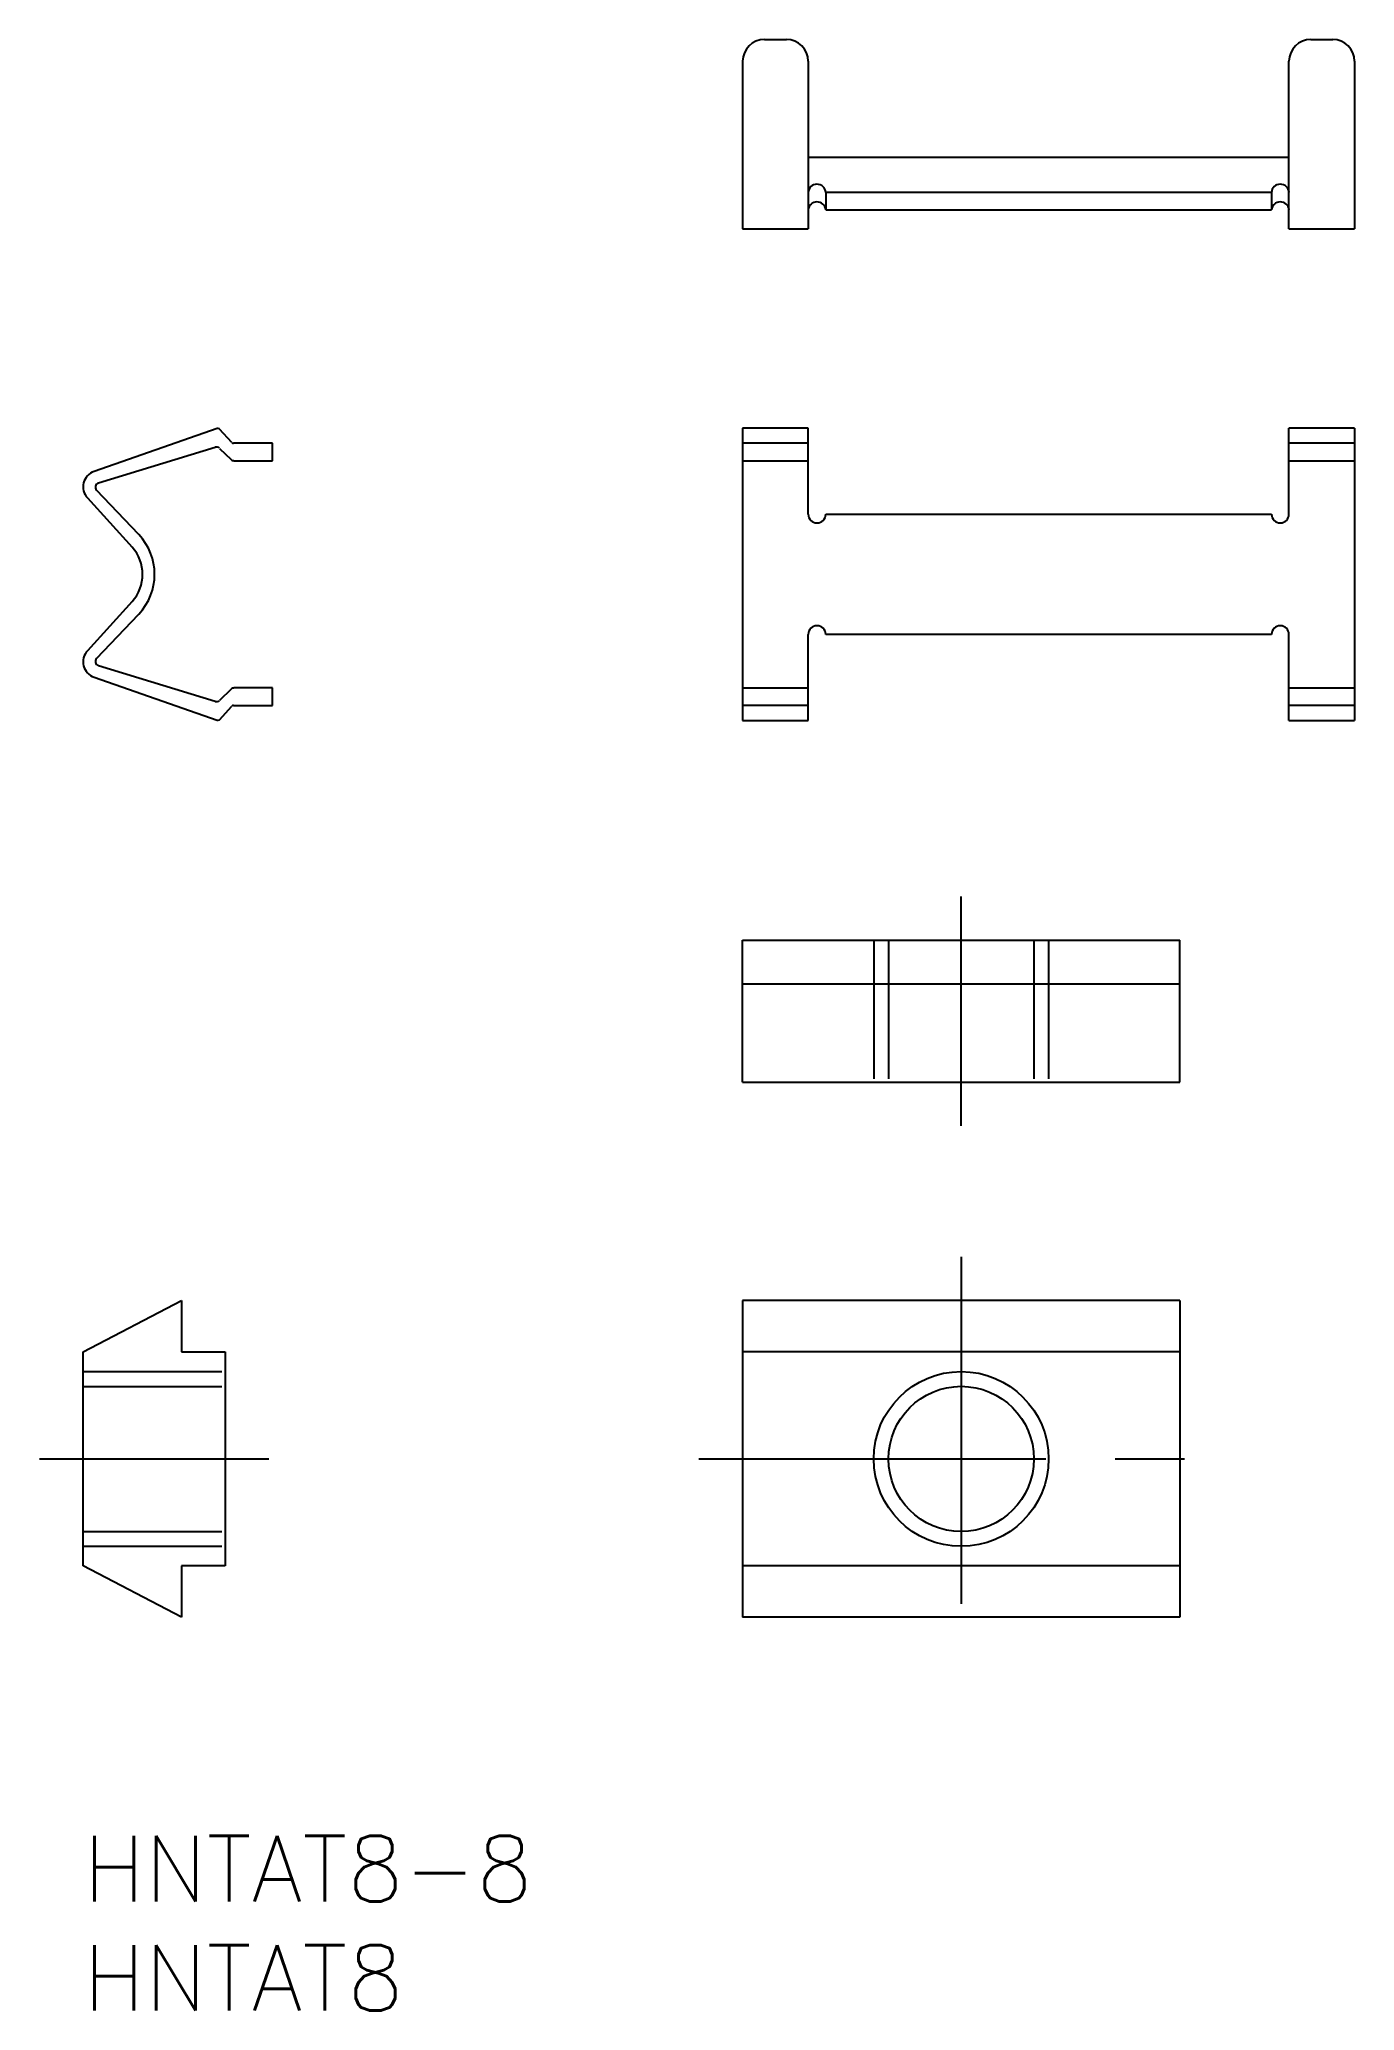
# Model space of a CAD drawing. Extents: x -2 to 58.2, y -8 to 82.2.
import ezdxf

# ---------------------------------------------------------------- set-up
doc = ezdxf.new("R2010")
doc.units = 0
doc.header["$LTSCALE"] = 0.5
doc.linetypes.add('CENTER', pattern=[50.8, 31.75, -6.35, 6.35, -6.35])
doc.linetypes.add('DASHED', pattern=[19.05, 12.7, -6.35])
for name, color, linetype in [('MSM_CENTER', 1, 'CENTER'), ('MSM_CONTINUOUS', 7, 'CONTINUOUS'), ('MSM_DASHED', 4, 'DASHED'), ('MSM_NARROW', 5, 'CONTINUOUS'), ('MSM_PART_NUMBER', 7, 'CONTINUOUS')]:
    doc.layers.add(name, color=color, linetype=linetype)
doc.styles.get("Standard").update_dxf_attribs({"font": 'txt.shx', "height": 1, "bigfont": 'bigfont.shx'})

# ---------------------------------------------------------------- blocks, each defined once
blk = doc.blocks.new('*U22')
at = {"layer": 'MSM_PART_NUMBER'}
blk.add_text('HNTAT8-8', height=3, dxfattribs=at).set_placement((0, -3))
blk = doc.blocks.new('*U23')
at = {"layer": 'MSM_PART_NUMBER'}
blk.add_text('HNTAT8', height=3, dxfattribs=at).set_placement((0, -8))

msp = doc.modelspace()

# ---------------------------------------------------------------- linework, layer by layer
at = {"layer": 'MSM_CENTER'}
for p, q in [((40.177, 32.5), (40.177, 43)), ((40.177, 26.5), (40.177, 8)), ((-2, 17.25), (8.5, 17.25)), ((28.177, 17.25), (52.177, 17.25))]:
    msp.add_line(p, q, dxfattribs=at)
at = {"layer": 'MSM_CONTINUOUS'}
for p, q in [((31.177, 82.226), (32.177, 82.226)), ((56.177, 82.226), (57.177, 82.226)), ((30.177, 81.226), (30.177, 73.556)), ((33.177, 81.226), (33.177, 73.556)), ((55.177, 73.556), (55.177, 81.226)), ((58.177, 81.226), (58.177, 73.556)), ((55.177, 76.826), (33.177, 76.826)), ((33.977, 75.218), (33.977, 74.427)), ((54.377, 75.218), (33.977, 75.218)), ((54.377, 75.218), (54.377, 74.427)), ((33.977, 74.427), (54.377, 74.427)), ((30.177, 73.556), (33.177, 73.556)), ((55.177, 73.556), (58.177, 73.556)), ((6.127, 64.42), (0.502, 62.448)), ((6.8, 63.773), (6.234, 64.393)), ((33.177, 64.426), (30.177, 64.426)), ((30.177, 64.426), (30.177, 51.056)), ((33.177, 60.491), (33.177, 64.426)), ((58.177, 64.426), (55.177, 64.426)), ((55.177, 60.491), (55.177, 64.426)), ((58.177, 64.426), (58.177, 51.056)), ((0.701, 61.922), (6.047, 63.556)), ((6.245, 63.508), (6.772, 62.997)), ((8.67, 63.741), (6.874, 63.741)), ((8.67, 62.941), (8.67, 63.741)), ((33.177, 63.741), (30.177, 63.741)), ((58.177, 63.741), (55.177, 63.741)), ((6.911, 62.941), (8.67, 62.941)), ((30.177, 62.941), (33.177, 62.941)), ((55.177, 62.941), (58.177, 62.941)), ((2.541, 59.566), (0.614, 61.593)), ((0.195, 61.236), (2.24, 58.984)), ((33.977, 60.491), (54.377, 60.491)), ((2.24, 56.497), (0.195, 54.245)), ((0.614, 53.888), (2.541, 55.915)), ((33.177, 51.056), (33.177, 54.991)), ((54.377, 54.991), (33.977, 54.991)), ((55.177, 51.056), (55.177, 54.991)), ((6.047, 51.925), (0.701, 53.559)), ((0.502, 53.033), (6.127, 51.061)), ((6.772, 52.484), (6.245, 51.973)), ((8.67, 52.541), (6.911, 52.541)), ((8.67, 51.741), (8.67, 52.541)), ((30.177, 52.541), (33.177, 52.541)), ((55.177, 52.541), (58.177, 52.541)), ((6.234, 51.088), (6.8, 51.708)), ((6.874, 51.741), (8.67, 51.741)), ((33.177, 51.741), (30.177, 51.741)), ((58.177, 51.741), (55.177, 51.741)), ((30.177, 51.056), (33.177, 51.056)), ((55.177, 51.056), (58.177, 51.056)), ((30.177, 34.5), (30.177, 41)), ((30.177, 41), (50.177, 41)), ((50.177, 34.5), (50.177, 41)), ((30.177, 39), (50.177, 39)), ((30.177, 34.5), (50.177, 34.5)), ((0, 22.15), (4.5, 24.5)), ((4.5, 24.5), (4.5, 22.15)), ((50.177, 24.5), (30.177, 24.5)), ((30.177, 24.5), (30.177, 10)), ((50.177, 24.5), (50.177, 10)), ((0, 12.35), (0, 22.15)), ((4.5, 22.15), (6.5, 22.15)), ((6.5, 22.15), (6.5, 12.35)), ((50.177, 22.15), (30.177, 22.15)), ((4.5, 10), (0, 12.35)), ((4.5, 12.35), (4.5, 10)), ((6.5, 12.35), (4.5, 12.35)), ((50.177, 12.35), (30.177, 12.35)), ((50.177, 10), (30.177, 10))]:
    msp.add_line(p, q, dxfattribs=at)
msp.add_circle((40.177, 17.25), 3.324, dxfattribs=at)
for centre, radius, start, end in [((31.177, 81.226), 1, 90, 180), ((32.177, 81.226), 1, 0, 90), ((56.177, 81.226), 1, 90, 180), ((57.177, 81.226), 1, 0, 90), ((33.577, 75.197), 0.401, 2.89413, 177.10587), ((54.777, 75.197), 0.401, 2.89413, 177.10587), ((33.577, 74.389), 0.402, 5.52415, 174.47585), ((54.777, 74.389), 0.402, 5.52415, 174.47585), ((6.16, 64.326), 0.1, 42.41933, 109.31579), ((6.106, 63.365), 0.2, 45.86805, 106.99798), ((6.874, 63.841), 0.1, 222.41933, 270), ((0.75, 61.741), 0.75, 109.31579, 222.23793), ((6.911, 63.141), 0.2, 225.86805, 270), ((0.759, 61.73), 0.2, 106.99798, 223.55293), ((33.577, 60.491), 0.4, 180, 360), ((54.777, 60.491), 0.4, 180, 360), ((0.62, 57.741), 2.65, 316.44707, 43.55293), ((0.87, 57.741), 1.85, 317.76207, 42.23793), ((33.577, 54.991), 0.4, 0, 180), ((54.777, 54.991), 0.4, 0, 180), ((0.75, 53.741), 0.75, 137.76207, 250.68421), ((0.759, 53.751), 0.2, 136.44707, 253.00202), ((6.911, 52.341), 0.2, 90, 134.13195), ((6.106, 52.116), 0.2, 253.00202, 314.13195), ((6.874, 51.641), 0.1, 90, 137.58067), ((6.16, 51.156), 0.1, 250.68421, 317.58067)]:
    msp.add_arc(centre, radius, start, end, dxfattribs=at)
at = {"layer": 'MSM_DASHED'}
for p, q in [((36.177, 41), (36.177, 34.5)), ((36.854, 41), (36.854, 34.5)), ((43.501, 41), (43.501, 34.5)), ((44.177, 41), (44.177, 34.5)), ((0, 21.25), (6.5, 21.25)), ((0, 20.573), (6.5, 20.573)), ((0, 13.927), (6.5, 13.927)), ((0, 13.25), (6.5, 13.25))]:
    msp.add_line(p, q, dxfattribs=at)
at = {"layer": 'MSM_NARROW'}
msp.add_circle((40.177, 17.25), 4, dxfattribs=at)

# ---------------------------------------------------------------- block references
at = {"layer": 'MSM_CONTINUOUS'}
for name in ['*U22', '*U23']:
    msp.add_blockref(name, (0, 0), dxfattribs=at)

doc.saveas('drawing.dxf')
